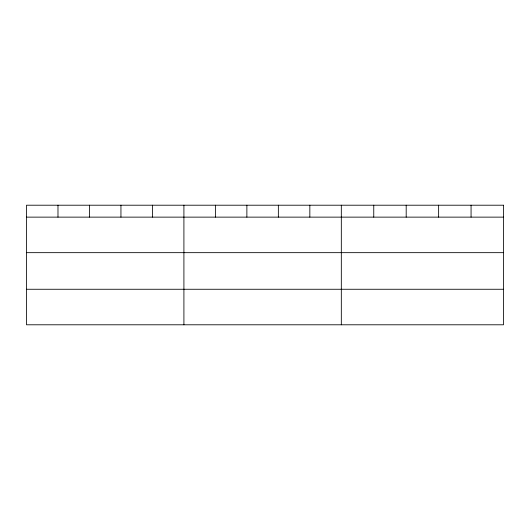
<?xml version="1.0" encoding="UTF-8"?>
<svg xmlns="http://www.w3.org/2000/svg" width="530" height="530" viewBox="0 0 530 530"><rect width="100%" height="100%" fill="white"/><g stroke="black" fill="none" stroke-linecap="round" stroke-linejoin="round"><path stroke-width="0.79" d="M26.5 217.134L503.5 217.134M26.5 252.664L503.5 252.664M26.5 289.261L503.5 289.261M471.064 205.209L471.064 217.134M438.628 205.209L438.628 217.134M406.192 205.209L406.192 217.134M373.756 205.209L373.756 217.134M341.32 205.209L341.32 324.791M309.838 205.209L309.838 217.134M278.356 205.209L278.356 217.134M246.874 205.209L246.874 217.134M215.392 205.209L215.392 217.134M183.91 205.209L183.91 324.791M152.428 205.209L152.428 217.134M120.946 205.209L120.946 217.134M89.464 205.209L89.464 217.134M57.982 205.209L57.982 217.134M503.5 205.209L26.5 205.209L26.5 324.791L503.5 324.791L503.5 205.209"/></g></svg>
